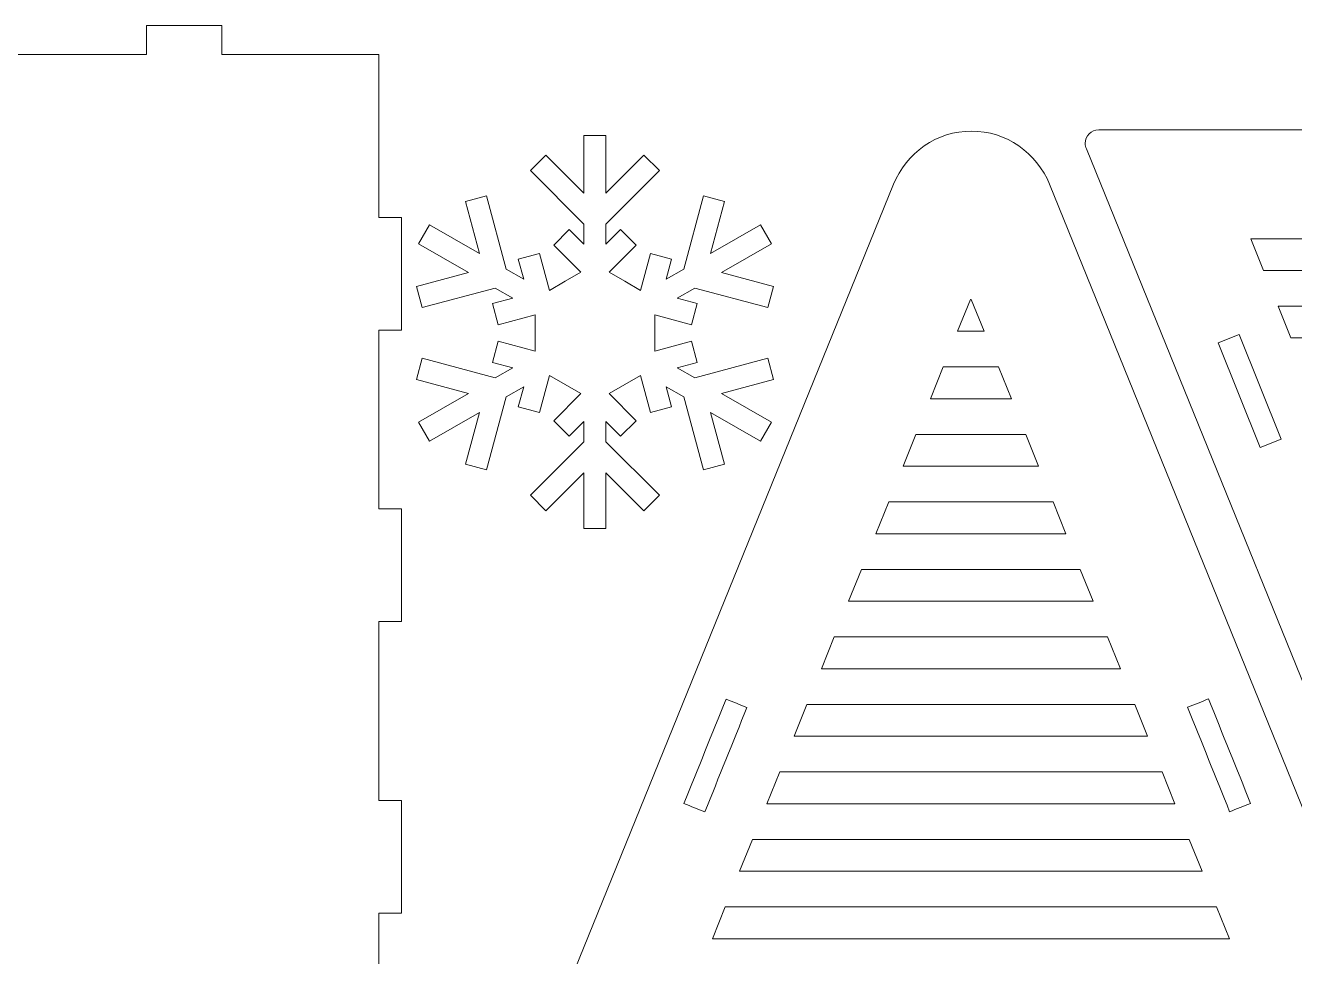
# Model space of a CAD drawing. Header units: centimetres. Extents: x -31 to 27.7, y -11 to 13.4.
# Drawn here: x -6.39 to 10.52, y 1.01 to 13.41 of the extents above; entities that cross this region are included whole.
import ezdxf

# ---------------------------------------------------------------- set-up
doc = ezdxf.new("R2010")
doc.units = ezdxf.units.CM
doc.header["$MEASUREMENT"] = 0
doc.layers.add('layer 1', color=7, linetype='Continuous')

msp = doc.modelspace()

# ---------------------------------------------------------------- linework, layer by layer
at = {"layer": 'layer 1', "lineweight": 9}
for points, knots in [([(-1.67571, 13.02571), (-1.67571, 13.02571), (-1.67571, 10.85327), (-1.67571, 10.85327), (-1.67571, 10.85327), (-1.67571, 10.85327), (-1.37571, 10.85327), (-1.37571, 10.85327), (-1.37571, 10.85327), (-1.37571, 10.85327), (-1.37571, 9.35327), (-1.37571, 9.35327), (-1.37571, 9.35327), (-1.37571, 9.35327), (-1.67571, 9.35327), (-1.67571, 9.35327), (-1.67571, 9.35327), (-1.67571, 9.35327), (-1.67571, 6.97005), (-1.67571, 6.97005), (-1.67571, 6.97005), (-1.67571, 6.97005), (-1.37571, 6.97005), (-1.37571, 6.97005), (-1.37571, 6.97005), (-1.37571, 6.47005), (-1.37571, 5.97005), (-1.37571, 5.47005), (-1.37571, 5.47005), (-1.37571, 5.47005), (-1.67571, 5.47005), (-1.67571, 5.47005), (-1.67571, 5.47005), (-1.67571, 5.47005), (-1.67571, 3.08684), (-1.67571, 3.08684), (-1.67571, 3.08684), (-1.67571, 3.08684), (-1.37571, 3.08684), (-1.37571, 3.08684), (-1.37571, 3.08684), (-1.37571, 2.58684), (-1.37571, 2.08684), (-1.37571, 1.58684), (-1.37571, 1.58684), (-1.37571, 1.58684), (-1.67571, 1.58684), (-1.67571, 1.58684), (-1.67571, 1.58684), (-1.67571, 1.58684), (-1.67571, -0.79638), (-1.67571, -0.79638), (-1.67571, -0.79638), (-1.67571, -0.79638), (-1.37571, -0.79638), (-1.37571, -0.79638), (-1.37571, -0.79638), (-1.37571, -0.79638), (-1.37571, -2.29638), (-1.37571, -2.29638), (-1.37571, -2.29638), (-1.37571, -2.29638), (-1.67571, -2.29638), (-1.67571, -2.29638), (-1.67571, -2.29638), (-1.67571, -2.29638), (-1.67571, -4.48057), (-1.67571, -4.48057), (-1.67571, -4.48057), (-1.67571, -4.48057), (-3.77071, -4.48057), (-3.77071, -4.48057), (-3.77071, -4.48057), (-3.77071, -4.48057), (-3.77071, -4.85631), (-3.77071, -4.85631), (-3.77071, -4.85631), (-3.77071, -4.85631), (-4.77071, -4.85631), (-4.77071, -4.85631), (-4.77071, -4.85631), (-4.77071, -4.85631), (-4.77071, -4.48057), (-4.77071, -4.48057), (-4.77071, -4.48057), (-4.77071, -4.48057), (-7.58071, -4.48057), (-7.58071, -4.48057), (-7.58071, -4.48057), (-7.58071, -4.48057), (-7.58071, -4.85631), (-7.58071, -4.85631), (-7.58071, -4.85631), (-7.58071, -4.85631), (-8.58071, -4.85631), (-8.58071, -4.85631), (-8.58071, -4.85631), (-8.58071, -4.85631), (-8.58071, -4.48057), (-8.58071, -4.48057), (-8.58071, -4.48057), (-8.58071, -4.48057), (-10.67571, -4.48057), (-10.67571, -4.48057), (-10.67571, -4.48057), (-10.67571, -4.48057), (-10.67571, -1.97187), (-10.67571, -1.97187), (-10.67571, -1.97187), (-10.67571, -1.97187), (-10.97967, -1.97187), (-10.97967, -1.97187), (-10.97967, -1.97187), (-11.18096, -1.96792), (-11.34425, -1.82772), (-11.34425, -1.62021), (-11.34425, -1.62021), (-11.34425, -1.4244), (-11.18116, -1.26567), (-10.97996, -1.26567), (-10.97996, -1.26567), (-10.97996, -1.26567), (-10.97967, -1.26567), (-10.97967, -1.26567), (-10.97967, -1.26567), (-10.97967, -1.26567), (-10.97967, -1.57187), (-10.97967, -1.57187), (-10.97967, -1.57187), (-10.97967, -1.57187), (-10.67571, -1.57187), (-10.67571, -1.57187), (-10.67571, -1.57187), (-10.67571, -1.57187), (-10.67571, 10.50675), (-10.67571, 10.50675), (-10.67571, 10.50675), (-10.67571, 10.50675), (-10.97967, 10.50675), (-10.97967, 10.50675), (-10.97967, 10.50675), (-11.18096, 10.5107), (-11.34425, 10.6509), (-11.34425, 10.85841), (-11.34425, 10.85841), (-11.34425, 11.05422), (-11.18116, 11.21295), (-10.97996, 11.21295), (-10.97996, 11.21295), (-10.97996, 11.21295), (-10.97967, 11.21295), (-10.97967, 11.21295), (-10.97967, 11.21295), (-10.97967, 11.21295), (-10.97967, 10.90675), (-10.97967, 10.90675), (-10.97967, 10.90675), (-10.97967, 10.90675), (-10.67571, 10.90675), (-10.67571, 10.90675), (-10.67571, 10.90675), (-10.67571, 10.90675), (-10.67571, 13.02571), (-10.67571, 13.02571), (-10.67571, 13.02571), (-10.67571, 13.02571), (-8.58071, 13.02571), (-8.58071, 13.02571), (-8.58071, 13.02571), (-8.58071, 13.02571), (-8.58071, 13.4132), (-8.58071, 13.4132), (-8.58071, 13.4132), (-8.58071, 13.4132), (-7.58071, 13.4132), (-7.58071, 13.4132), (-7.58071, 13.4132), (-7.58071, 13.4132), (-7.58071, 13.02571), (-7.58071, 13.02571), (-7.58071, 13.02571), (-7.58071, 13.02571), (-4.77071, 13.02571), (-4.77071, 13.02571), (-4.77071, 13.02571), (-4.77071, 13.02571), (-4.77071, 13.4132), (-4.77071, 13.4132), (-4.77071, 13.4132), (-4.77071, 13.4132), (-3.77071, 13.4132), (-3.77071, 13.4132), (-3.77071, 13.4132), (-3.77071, 13.4132), (-3.77071, 13.02571), (-3.77071, 13.02571), (-3.77071, 13.02571), (-3.77071, 13.02571), (-1.67571, 13.02571), (-1.67571, 13.02571)], [0, 0, 0, 0, 0.01960784, 0.01960784, 0.01960784, 0.01960784, 0.03921569, 0.03921569, 0.03921569, 0.03921569, 0.05882353, 0.05882353, 0.05882353, 0.05882353, 0.07843137, 0.07843137, 0.07843137, 0.07843137, 0.09803922, 0.09803922, 0.09803922, 0.09803922, 0.11764706, 0.11764706, 0.11764706, 0.11764706, 0.1372549, 0.1372549, 0.1372549, 0.1372549, 0.15686275, 0.15686275, 0.15686275, 0.15686275, 0.17647059, 0.17647059, 0.17647059, 0.17647059, 0.19607843, 0.19607843, 0.19607843, 0.19607843, 0.21568627, 0.21568627, 0.21568627, 0.21568627, 0.23529412, 0.23529412, 0.23529412, 0.23529412, 0.25490196, 0.25490196, 0.25490196, 0.25490196, 0.2745098, 0.2745098, 0.2745098, 0.2745098, 0.29411765, 0.29411765, 0.29411765, 0.29411765, 0.31372549, 0.31372549, 0.31372549, 0.31372549, 0.33333333, 0.33333333, 0.33333333, 0.33333333, 0.35294118, 0.35294118, 0.35294118, 0.35294118, 0.37254902, 0.37254902, 0.37254902, 0.37254902, 0.39215686, 0.39215686, 0.39215686, 0.39215686, 0.41176471, 0.41176471, 0.41176471, 0.41176471, 0.43137255, 0.43137255, 0.43137255, 0.43137255, 0.45098039, 0.45098039, 0.45098039, 0.45098039, 0.47058824, 0.47058824, 0.47058824, 0.47058824, 0.49019608, 0.49019608, 0.49019608, 0.49019608, 0.50980392, 0.50980392, 0.50980392, 0.50980392, 0.52941176, 0.52941176, 0.52941176, 0.52941176, 0.54901961, 0.54901961, 0.54901961, 0.54901961, 0.56862745, 0.56862745, 0.56862745, 0.56862745, 0.58823529, 0.58823529, 0.58823529, 0.58823529, 0.60784314, 0.60784314, 0.60784314, 0.60784314, 0.62745098, 0.62745098, 0.62745098, 0.62745098, 0.64705882, 0.64705882, 0.64705882, 0.64705882, 0.66666667, 0.66666667, 0.66666667, 0.66666667, 0.68627451, 0.68627451, 0.68627451, 0.68627451, 0.70588235, 0.70588235, 0.70588235, 0.70588235, 0.7254902, 0.7254902, 0.7254902, 0.7254902, 0.74509804, 0.74509804, 0.74509804, 0.74509804, 0.76470588, 0.76470588, 0.76470588, 0.76470588, 0.78431373, 0.78431373, 0.78431373, 0.78431373, 0.80392157, 0.80392157, 0.80392157, 0.80392157, 0.82352941, 0.82352941, 0.82352941, 0.82352941, 0.84313725, 0.84313725, 0.84313725, 0.84313725, 0.8627451, 0.8627451, 0.8627451, 0.8627451, 0.88235294, 0.88235294, 0.88235294, 0.88235294, 0.90196078, 0.90196078, 0.90196078, 0.90196078, 0.92156863, 0.92156863, 0.92156863, 0.92156863, 0.94117647, 0.94117647, 0.94117647, 0.94117647, 0.96078431, 0.96078431, 0.96078431, 0.96078431, 1, 1, 1, 1]), ([(-3.76182, -10.73579), (-3.76182, -10.73579), (5.17882, 11.29612), (5.17882, 11.29612), (5.17882, 11.29612), (5.34694, 11.71039), (5.7582, 12.00795), (6.21855, 12.00274), (6.21855, 12.00274), (6.67889, 12.00795), (7.09016, 11.71038), (7.25827, 11.29612), (7.25827, 11.29612), (7.25827, 11.29612), (16.20211, -10.74368), (16.20211, -10.74368), (16.20211, -10.74368), (16.20211, -10.74368), (16.20152, -10.74398), (16.20152, -10.74398), (16.20152, -10.74398), (16.21199, -10.76661), (16.21783, -10.79179), (16.21783, -10.81831), (16.21783, -10.81831), (16.21783, -10.91695), (16.13717, -10.99691), (16.03768, -10.99691), (16.03768, -10.99691), (16.03472, -10.99691), (16.03177, -10.99684), (16.02885, -10.9967), (16.02885, -10.9967), (16.02885, -10.9967), (16.02889, -10.99723), (16.02889, -10.99723), (16.02889, -10.99723), (16.02889, -10.99723), (-3.56811, -10.99723), (-3.56811, -10.99723), (-3.56811, -10.99723), (-3.56811, -10.99723), (-3.56974, -10.99404), (-3.56974, -10.99404), (-3.56974, -10.99404), (-3.58022, -10.99592), (-3.59102, -10.99691), (-3.60204, -10.99691), (-3.60204, -10.99691), (-3.70152, -10.99691), (-3.78218, -10.91695), (-3.78218, -10.81831), (-3.78218, -10.81831), (-3.78218, -10.78854), (-3.77482, -10.76047), (-3.76182, -10.73579)], [0, 0, 0, 0, 0.06666667, 0.06666667, 0.06666667, 0.06666667, 0.13333333, 0.13333333, 0.13333333, 0.13333333, 0.2, 0.2, 0.2, 0.2, 0.26666667, 0.26666667, 0.26666667, 0.26666667, 0.33333333, 0.33333333, 0.33333333, 0.33333333, 0.4, 0.4, 0.4, 0.4, 0.46666667, 0.46666667, 0.46666667, 0.46666667, 0.53333333, 0.53333333, 0.53333333, 0.53333333, 0.6, 0.6, 0.6, 0.6, 0.66666667, 0.66666667, 0.66666667, 0.66666667, 0.73333333, 0.73333333, 0.73333333, 0.73333333, 0.8, 0.8, 0.8, 0.8, 0.86666667, 0.86666667, 0.86666667, 0.86666667, 1, 1, 1, 1]), ([(6.20457, 9.76105), (6.20457, 9.76105), (6.21493, 9.76105), (6.21493, 9.76105), (6.21493, 9.76105), (6.21493, 9.76105), (6.38587, 9.33772), (6.38587, 9.33772), (6.38587, 9.33772), (6.38587, 9.33772), (6.03363, 9.33772), (6.03363, 9.33772), (6.03363, 9.33772), (6.03363, 9.33772), (6.20457, 9.76105), (6.20457, 9.76105)], [0, 0, 0, 0, 0.2, 0.2, 0.2, 0.2, 0.4, 0.4, 0.4, 0.4, 0.6, 0.6, 0.6, 0.6, 1, 1, 1, 1]), ([(5.84144, 8.86175), (5.84144, 8.86175), (6.57806, 8.86175), (6.57806, 8.86175), (6.57806, 8.86175), (6.57806, 8.86175), (6.749, 8.43842), (6.749, 8.43842), (6.749, 8.43842), (6.749, 8.43842), (5.6705, 8.43842), (5.6705, 8.43842), (5.6705, 8.43842), (5.6705, 8.43842), (5.84144, 8.86175), (5.84144, 8.86175)], [0, 0, 0, 0, 0.2, 0.2, 0.2, 0.2, 0.4, 0.4, 0.4, 0.4, 0.6, 0.6, 0.6, 0.6, 1, 1, 1, 1]), ([(5.47831, 7.96245), (5.47831, 7.96245), (6.9412, 7.96245), (6.9412, 7.96245), (6.9412, 7.96245), (6.9412, 7.96245), (7.11213, 7.53912), (7.11213, 7.53912), (7.11213, 7.53912), (7.11213, 7.53912), (5.30737, 7.53912), (5.30737, 7.53912), (5.30737, 7.53912), (5.30737, 7.53912), (5.47831, 7.96245), (5.47831, 7.96245)], [0, 0, 0, 0, 0.2, 0.2, 0.2, 0.2, 0.4, 0.4, 0.4, 0.4, 0.6, 0.6, 0.6, 0.6, 1, 1, 1, 1]), ([(5.11517, 7.06314), (5.11517, 7.06314), (7.30433, 7.06314), (7.30433, 7.06314), (7.30433, 7.06314), (7.30433, 7.06314), (7.47527, 6.63981), (7.47527, 6.63981), (7.47527, 6.63981), (7.47527, 6.63981), (4.94423, 6.63981), (4.94423, 6.63981), (4.94423, 6.63981), (4.94423, 6.63981), (5.11517, 7.06314), (5.11517, 7.06314)], [0, 0, 0, 0, 0.2, 0.2, 0.2, 0.2, 0.4, 0.4, 0.4, 0.4, 0.6, 0.6, 0.6, 0.6, 1, 1, 1, 1]), ([(4.75204, 6.16384), (4.75204, 6.16384), (7.66747, 6.16384), (7.66747, 6.16384), (7.66747, 6.16384), (7.66747, 6.16384), (7.83841, 5.74051), (7.83841, 5.74051), (7.83841, 5.74051), (7.83841, 5.74051), (4.5811, 5.74051), (4.5811, 5.74051), (4.5811, 5.74051), (4.5811, 5.74051), (4.75204, 6.16384), (4.75204, 6.16384)], [0, 0, 0, 0, 0.2, 0.2, 0.2, 0.2, 0.4, 0.4, 0.4, 0.4, 0.6, 0.6, 0.6, 0.6, 1, 1, 1, 1]), ([(4.3889, 5.26454), (4.3889, 5.26454), (8.0306, 5.26454), (8.0306, 5.26454), (8.0306, 5.26454), (8.0306, 5.26454), (8.20154, 4.84121), (8.20154, 4.84121), (8.20154, 4.84121), (8.20154, 4.84121), (4.21796, 4.84121), (4.21796, 4.84121), (4.21796, 4.84121), (4.21796, 4.84121), (4.3889, 5.26454), (4.3889, 5.26454)], [0, 0, 0, 0, 0.2, 0.2, 0.2, 0.2, 0.4, 0.4, 0.4, 0.4, 0.6, 0.6, 0.6, 0.6, 1, 1, 1, 1]), ([(4.02577, 4.36524), (4.02577, 4.36524), (8.39373, 4.36524), (8.39373, 4.36524), (8.39373, 4.36524), (8.39373, 4.36524), (8.56467, 3.94191), (8.56467, 3.94191), (8.56467, 3.94191), (8.56467, 3.94191), (3.85483, 3.94191), (3.85483, 3.94191), (3.85483, 3.94191), (3.85483, 3.94191), (4.02577, 4.36524), (4.02577, 4.36524)], [0, 0, 0, 0, 0.2, 0.2, 0.2, 0.2, 0.4, 0.4, 0.4, 0.4, 0.6, 0.6, 0.6, 0.6, 1, 1, 1, 1]), ([(3.66264, 3.46594), (3.66264, 3.46594), (8.75687, 3.46594), (8.75687, 3.46594), (8.75687, 3.46594), (8.75687, 3.46594), (8.92781, 3.04261), (8.92781, 3.04261), (8.92781, 3.04261), (8.92781, 3.04261), (3.4917, 3.04261), (3.4917, 3.04261), (3.4917, 3.04261), (3.4917, 3.04261), (3.66264, 3.46594), (3.66264, 3.46594)], [0, 0, 0, 0, 0.2, 0.2, 0.2, 0.2, 0.4, 0.4, 0.4, 0.4, 0.6, 0.6, 0.6, 0.6, 1, 1, 1, 1]), ([(3.2995, 2.56663), (3.2995, 2.56663), (9.12, 2.56663), (9.12, 2.56663), (9.12, 2.56663), (9.12, 2.56663), (9.29094, 2.1433), (9.29094, 2.1433), (9.29094, 2.1433), (9.29094, 2.1433), (3.12856, 2.1433), (3.12856, 2.1433), (3.12856, 2.1433), (3.12856, 2.1433), (3.2995, 2.56663), (3.2995, 2.56663)], [0, 0, 0, 0, 0.2, 0.2, 0.2, 0.2, 0.4, 0.4, 0.4, 0.4, 0.6, 0.6, 0.6, 0.6, 1, 1, 1, 1]), ([(2.93637, 1.66733), (2.93637, 1.66733), (9.48314, 1.66733), (9.48314, 1.66733), (9.48314, 1.66733), (9.48314, 1.66733), (9.65408, 1.244), (9.65408, 1.244), (9.65408, 1.244), (9.65408, 1.244), (2.76543, 1.244), (2.76543, 1.244), (2.76543, 1.244), (2.76543, 1.244), (2.93637, 1.66733), (2.93637, 1.66733)], [0, 0, 0, 0, 0.2, 0.2, 0.2, 0.2, 0.4, 0.4, 0.4, 0.4, 0.6, 0.6, 0.6, 0.6, 1, 1, 1, 1])]:
    msp.add_open_spline(points, degree=3, knots=knots, dxfattribs=at)
at = {"layer": 'layer 1', "color": 250, "lineweight": 9}
for points, knots in [([(27.71213, 11.75895), (27.71213, 11.75895), (18.77149, -10.27296), (18.77149, -10.27296), (18.77149, -10.27296), (18.60337, -10.68723), (18.19211, -10.98479), (17.73176, -10.97958), (17.73176, -10.97958), (17.27142, -10.98479), (16.86015, -10.68722), (16.69204, -10.27296), (16.69204, -10.27296), (16.69204, -10.27296), (7.7482, 11.76684), (7.7482, 11.76684), (7.7482, 11.76684), (7.7482, 11.76684), (7.74879, 11.76714), (7.74879, 11.76714), (7.74879, 11.76714), (7.73832, 11.78977), (7.73248, 11.81495), (7.73248, 11.84147), (7.73248, 11.84147), (7.73248, 11.94011), (7.81314, 12.02007), (7.91263, 12.02007), (7.91263, 12.02007), (7.91559, 12.02007), (7.91854, 12.02), (7.92146, 12.01986), (7.92146, 12.01986), (7.92146, 12.01986), (7.92142, 12.02039), (7.92142, 12.02039), (7.92142, 12.02039), (7.92142, 12.02039), (27.51842, 12.02039), (27.51842, 12.02039), (27.51842, 12.02039), (27.51842, 12.02039), (27.52005, 12.0172), (27.52005, 12.0172), (27.52005, 12.0172), (27.53053, 12.01908), (27.54133, 12.02007), (27.55235, 12.02007), (27.55235, 12.02007), (27.65183, 12.02007), (27.73249, 11.94011), (27.73249, 11.84147), (27.73249, 11.84147), (27.73249, 11.8117), (27.72513, 11.78363), (27.71213, 11.75895)], [0, 0, 0, 0, 0.06666667, 0.06666667, 0.06666667, 0.06666667, 0.13333333, 0.13333333, 0.13333333, 0.13333333, 0.2, 0.2, 0.2, 0.2, 0.26666667, 0.26666667, 0.26666667, 0.26666667, 0.33333333, 0.33333333, 0.33333333, 0.33333333, 0.4, 0.4, 0.4, 0.4, 0.46666667, 0.46666667, 0.46666667, 0.46666667, 0.53333333, 0.53333333, 0.53333333, 0.53333333, 0.6, 0.6, 0.6, 0.6, 0.66666667, 0.66666667, 0.66666667, 0.66666667, 0.73333333, 0.73333333, 0.73333333, 0.73333333, 0.8, 0.8, 0.8, 0.8, 0.86666667, 0.86666667, 0.86666667, 0.86666667, 1, 1, 1, 1]), ([(1.34847, 6.70823), (1.34847, 6.70823), (1.05573, 6.70823), (1.05573, 6.70823), (1.05573, 6.70823), (1.05573, 6.70823), (1.05573, 7.45189), (1.05573, 7.45189), (1.05573, 7.45189), (1.05573, 7.45189), (0.54924, 6.94534), (0.54924, 6.94534), (0.54924, 6.94534), (0.54924, 6.94534), (0.34229, 7.15231), (0.34229, 7.15231), (0.34229, 7.15231), (0.34229, 7.15231), (1.05573, 7.86573), (1.05573, 7.86573), (1.05573, 7.86573), (1.05573, 7.86573), (1.05573, 8.13422), (1.05573, 8.13422), (1.05573, 8.13422), (1.05573, 8.13422), (0.86024, 7.93873), (0.86024, 7.93873), (0.86024, 7.93873), (0.86024, 7.93873), (0.65329, 8.14565), (0.65329, 8.14565), (0.65329, 8.14565), (0.65329, 8.14565), (1.01402, 8.50643), (1.01402, 8.50643), (1.01402, 8.50643), (1.01402, 8.50643), (0.80449, 8.6274), (0.80449, 8.6274), (0.80449, 8.6274), (0.80449, 8.6274), (0.59522, 8.74818), (0.59522, 8.74818), (0.59522, 8.74818), (0.59522, 8.74818), (0.46323, 8.25548), (0.46323, 8.25548), (0.46323, 8.25548), (0.46323, 8.25548), (0.18083, 8.33096), (0.18083, 8.33096), (0.18083, 8.33096), (0.18083, 8.33096), (0.25259, 8.59874), (0.25259, 8.59874), (0.25259, 8.59874), (0.25259, 8.59874), (0.01965, 8.46422), (0.01965, 8.46422), (0.01965, 8.46422), (0.01965, 8.46422), (-0.24156, 7.48945), (-0.24156, 7.48945), (-0.24156, 7.48945), (-0.24156, 7.48945), (-0.52399, 7.56491), (-0.52399, 7.56491), (-0.52399, 7.56491), (-0.52399, 7.56491), (-0.33839, 8.25751), (-0.33839, 8.25751), (-0.33839, 8.25751), (-0.33839, 8.25751), (-1.00254, 7.87406), (-1.00254, 7.87406), (-1.00254, 7.87406), (-1.00254, 7.87406), (-1.14892, 8.12676), (-1.14892, 8.12676), (-1.14892, 8.12676), (-1.14892, 8.12676), (-0.48436, 8.51044), (-0.48436, 8.51044), (-0.48436, 8.51044), (-0.48436, 8.51044), (-1.17686, 8.69596), (-1.17686, 8.69596), (-1.17686, 8.69596), (-1.17686, 8.69596), (-1.10137, 8.97837), (-1.10137, 8.97837), (-1.10137, 8.97837), (-1.10137, 8.97837), (-0.12637, 8.71715), (-0.12637, 8.71715), (-0.12637, 8.71715), (-0.12637, 8.71715), (0.10661, 8.85165), (0.10661, 8.85165), (0.10661, 8.85165), (0.10661, 8.85165), (-0.16101, 8.92333), (-0.16101, 8.92333), (-0.16101, 8.92333), (-0.16101, 8.92333), (-0.08559, 9.20573), (-0.08559, 9.20573), (-0.08559, 9.20573), (-0.08559, 9.20573), (0.40695, 9.07379), (0.40695, 9.07379), (0.40695, 9.07379), (0.40695, 9.07379), (0.40695, 9.31556), (0.40695, 9.31556), (0.40695, 9.31556), (0.40695, 9.31556), (0.40695, 9.55728), (0.40695, 9.55728), (0.40695, 9.55728), (0.40695, 9.55728), (-0.08559, 9.42532), (-0.08559, 9.42532), (-0.08559, 9.42532), (-0.08559, 9.42532), (-0.16101, 9.70769), (-0.16101, 9.70769), (-0.16101, 9.70769), (-0.16101, 9.70769), (0.10696, 9.77956), (0.10696, 9.77956), (0.10696, 9.77956), (0.10696, 9.77956), (-0.12603, 9.914), (-0.12603, 9.914), (-0.12603, 9.914), (-0.12603, 9.914), (-1.10137, 9.65268), (-1.10137, 9.65268), (-1.10137, 9.65268), (-1.10137, 9.65268), (-1.17686, 9.93508), (-1.17686, 9.93508), (-1.17686, 9.93508), (-1.17686, 9.93508), (-0.48399, 10.12071), (-0.48399, 10.12071), (-0.48399, 10.12071), (-0.48399, 10.12071), (-1.14836, 10.50426), (-1.14836, 10.50426), (-1.14836, 10.50426), (-1.14836, 10.50426), (-1.00318, 10.75701), (-1.00318, 10.75701), (-1.00318, 10.75701), (-1.00318, 10.75701), (-0.33828, 10.37309), (-0.33828, 10.37309), (-0.33828, 10.37309), (-0.33828, 10.37309), (-0.52399, 11.06619), (-0.52399, 11.06619), (-0.52399, 11.06619), (-0.52399, 11.06619), (-0.24156, 11.14162), (-0.24156, 11.14162), (-0.24156, 11.14162), (-0.24156, 11.14162), (0.01976, 10.16641), (0.01976, 10.16641), (0.01976, 10.16641), (0.01976, 10.16641), (0.25269, 10.03193), (0.25269, 10.03193), (0.25269, 10.03193), (0.25269, 10.03193), (0.18083, 10.30017), (0.18083, 10.30017), (0.18083, 10.30017), (0.18083, 10.30017), (0.46323, 10.3756), (0.46323, 10.3756), (0.46323, 10.3756), (0.46323, 10.3756), (0.59519, 9.8829), (0.59519, 9.8829), (0.59519, 9.8829), (0.59519, 9.8829), (0.80449, 10.0037), (0.80449, 10.0037), (0.80449, 10.0037), (0.80449, 10.0037), (1.01402, 10.12467), (1.01402, 10.12467), (1.01402, 10.12467), (1.01402, 10.12467), (0.65329, 10.4854), (0.65329, 10.4854), (0.65329, 10.4854), (0.65329, 10.4854), (0.86024, 10.69235), (0.86024, 10.69235), (0.86024, 10.69235), (0.86024, 10.69235), (1.05573, 10.49677), (1.05573, 10.49677), (1.05573, 10.49677), (1.05573, 10.49677), (1.05573, 10.76535), (1.05573, 10.76535), (1.05573, 10.76535), (1.05573, 10.76535), (0.34229, 11.47874), (0.34229, 11.47874), (0.34229, 11.47874), (0.34229, 11.47874), (0.54924, 11.68571), (0.54924, 11.68571), (0.54924, 11.68571), (0.54924, 11.68571), (1.05573, 11.17924), (1.05573, 11.17924), (1.05573, 11.17924), (1.05573, 11.17924), (1.05573, 11.94577), (1.05573, 11.94577), (1.05573, 11.94577), (1.05573, 11.94577), (1.34847, 11.94577), (1.34847, 11.94577), (1.34847, 11.94577), (1.34847, 11.94577), (1.34847, 11.17924), (1.34847, 11.17924), (1.34847, 11.17924), (1.34847, 11.17924), (1.85494, 11.68571), (1.85494, 11.68571), (1.85494, 11.68571), (1.85494, 11.68571), (2.06189, 11.47874), (2.06189, 11.47874), (2.06189, 11.47874), (2.06189, 11.47874), (1.34847, 10.76535), (1.34847, 10.76535), (1.34847, 10.76535), (1.34847, 10.76535), (1.34847, 10.49677), (1.34847, 10.49677), (1.34847, 10.49677), (1.34847, 10.49677), (1.54394, 10.69235), (1.54394, 10.69235), (1.54394, 10.69235), (1.54394, 10.69235), (1.75089, 10.4854), (1.75089, 10.4854), (1.75089, 10.4854), (1.75089, 10.4854), (1.39019, 10.12467), (1.39019, 10.12467), (1.39019, 10.12467), (1.39019, 10.12467), (1.59967, 10.0037), (1.59967, 10.0037), (1.59967, 10.0037), (1.59967, 10.0037), (1.80891, 9.8829), (1.80891, 9.8829), (1.80891, 9.8829), (1.80891, 9.8829), (1.94098, 10.3756), (1.94098, 10.3756), (1.94098, 10.3756), (1.94098, 10.3756), (2.22335, 10.30017), (2.22335, 10.30017), (2.22335, 10.30017), (2.22335, 10.30017), (2.15146, 10.03193), (2.15146, 10.03193), (2.15146, 10.03193), (2.15146, 10.03193), (2.38447, 10.16641), (2.38447, 10.16641), (2.38447, 10.16641), (2.38447, 10.16641), (2.64574, 11.14162), (2.64574, 11.14162), (2.64574, 11.14162), (2.64574, 11.14162), (2.92817, 11.06619), (2.92817, 11.06619), (2.92817, 11.06619), (2.92817, 11.06619), (2.74243, 10.37309), (2.74243, 10.37309), (2.74243, 10.37309), (2.74243, 10.37309), (3.40733, 10.75701), (3.40733, 10.75701), (3.40733, 10.75701), (3.40733, 10.75701), (3.55252, 10.50426), (3.55252, 10.50426), (3.55252, 10.50426), (3.55252, 10.50426), (2.88817, 10.12071), (2.88817, 10.12071), (2.88817, 10.12071), (2.88817, 10.12071), (3.58101, 9.93508), (3.58101, 9.93508), (3.58101, 9.93508), (3.58101, 9.93508), (3.50556, 9.65268), (3.50556, 9.65268), (3.50556, 9.65268), (3.50556, 9.65268), (2.53018, 9.914), (2.53018, 9.914), (2.53018, 9.914), (2.53018, 9.914), (2.29725, 9.77956), (2.29725, 9.77956), (2.29725, 9.77956), (2.29725, 9.77956), (2.56519, 9.70769), (2.56519, 9.70769), (2.56519, 9.70769), (2.56519, 9.70769), (2.48974, 9.42532), (2.48974, 9.42532), (2.48974, 9.42532), (2.48974, 9.42532), (1.99725, 9.55728), (1.99725, 9.55728), (1.99725, 9.55728), (1.99725, 9.55728), (1.99725, 9.31556), (1.99725, 9.31556), (1.99725, 9.31556), (1.99725, 9.31556), (1.99725, 9.07379), (1.99725, 9.07379), (1.99725, 9.07379), (1.99725, 9.07379), (2.48974, 9.20573), (2.48974, 9.20573), (2.48974, 9.20573), (2.48974, 9.20573), (2.56519, 8.92333), (2.56519, 8.92333), (2.56519, 8.92333), (2.56519, 8.92333), (2.29757, 8.85165), (2.29757, 8.85165), (2.29757, 8.85165), (2.29757, 8.85165), (2.53055, 8.71715), (2.53055, 8.71715), (2.53055, 8.71715), (2.53055, 8.71715), (3.50553, 8.97837), (3.50553, 8.97837), (3.50553, 8.97837), (3.50553, 8.97837), (3.58101, 8.69596), (3.58101, 8.69596), (3.58101, 8.69596), (3.58101, 8.69596), (2.88852, 8.51044), (2.88852, 8.51044), (2.88852, 8.51044), (2.88852, 8.51044), (3.55307, 8.12676), (3.55307, 8.12676), (3.55307, 8.12676), (3.55307, 8.12676), (3.40673, 7.87406), (3.40673, 7.87406), (3.40673, 7.87406), (3.40673, 7.87406), (2.74257, 8.25751), (2.74257, 8.25751), (2.74257, 8.25751), (2.74257, 8.25751), (2.92817, 7.56491), (2.92817, 7.56491), (2.92817, 7.56491), (2.92817, 7.56491), (2.64574, 7.48945), (2.64574, 7.48945), (2.64574, 7.48945), (2.64574, 7.48945), (2.38455, 8.46422), (2.38455, 8.46422), (2.38455, 8.46422), (2.38455, 8.46422), (2.15159, 8.59874), (2.15159, 8.59874), (2.15159, 8.59874), (2.15159, 8.59874), (2.22335, 8.33096), (2.22335, 8.33096), (2.22335, 8.33096), (2.22335, 8.33096), (1.94098, 8.25548), (1.94098, 8.25548), (1.94098, 8.25548), (1.94098, 8.25548), (1.80891, 8.74818), (1.80891, 8.74818), (1.80891, 8.74818), (1.80891, 8.74818), (1.59967, 8.6274), (1.59967, 8.6274), (1.59967, 8.6274), (1.59967, 8.6274), (1.39019, 8.50643), (1.39019, 8.50643), (1.39019, 8.50643), (1.39019, 8.50643), (1.75089, 8.14565), (1.75089, 8.14565), (1.75089, 8.14565), (1.75089, 8.14565), (1.54394, 7.93873), (1.54394, 7.93873), (1.54394, 7.93873), (1.54394, 7.93873), (1.34847, 8.13422), (1.34847, 8.13422), (1.34847, 8.13422), (1.34847, 8.13422), (1.34847, 7.86573), (1.34847, 7.86573), (1.34847, 7.86573), (1.34847, 7.86573), (2.06189, 7.15231), (2.06189, 7.15231), (2.06189, 7.15231), (2.06189, 7.15231), (1.85494, 6.94534), (1.85494, 6.94534), (1.85494, 6.94534), (1.85494, 6.94534), (1.34847, 7.45189), (1.34847, 7.45189), (1.34847, 7.45189), (1.34847, 7.45189), (1.34847, 6.70823), (1.34847, 6.70823)], [0, 0, 0, 0, 0.00869565, 0.00869565, 0.00869565, 0.00869565, 0.0173913, 0.0173913, 0.0173913, 0.0173913, 0.02608696, 0.02608696, 0.02608696, 0.02608696, 0.03478261, 0.03478261, 0.03478261, 0.03478261, 0.04347826, 0.04347826, 0.04347826, 0.04347826, 0.05217391, 0.05217391, 0.05217391, 0.05217391, 0.06086957, 0.06086957, 0.06086957, 0.06086957, 0.06956522, 0.06956522, 0.06956522, 0.06956522, 0.07826087, 0.07826087, 0.07826087, 0.07826087, 0.08695652, 0.08695652, 0.08695652, 0.08695652, 0.09565217, 0.09565217, 0.09565217, 0.09565217, 0.10434783, 0.10434783, 0.10434783, 0.10434783, 0.11304348, 0.11304348, 0.11304348, 0.11304348, 0.12173913, 0.12173913, 0.12173913, 0.12173913, 0.13043478, 0.13043478, 0.13043478, 0.13043478, 0.13913043, 0.13913043, 0.13913043, 0.13913043, 0.14782609, 0.14782609, 0.14782609, 0.14782609, 0.15652174, 0.15652174, 0.15652174, 0.15652174, 0.16521739, 0.16521739, 0.16521739, 0.16521739, 0.17391304, 0.17391304, 0.17391304, 0.17391304, 0.1826087, 0.1826087, 0.1826087, 0.1826087, 0.19130435, 0.19130435, 0.19130435, 0.19130435, 0.2, 0.2, 0.2, 0.2, 0.20869565, 0.20869565, 0.20869565, 0.20869565, 0.2173913, 0.2173913, 0.2173913, 0.2173913, 0.22608696, 0.22608696, 0.22608696, 0.22608696, 0.23478261, 0.23478261, 0.23478261, 0.23478261, 0.24347826, 0.24347826, 0.24347826, 0.24347826, 0.25217391, 0.25217391, 0.25217391, 0.25217391, 0.26086957, 0.26086957, 0.26086957, 0.26086957, 0.26956522, 0.26956522, 0.26956522, 0.26956522, 0.27826087, 0.27826087, 0.27826087, 0.27826087, 0.28695652, 0.28695652, 0.28695652, 0.28695652, 0.29565217, 0.29565217, 0.29565217, 0.29565217, 0.30434783, 0.30434783, 0.30434783, 0.30434783, 0.31304348, 0.31304348, 0.31304348, 0.31304348, 0.32173913, 0.32173913, 0.32173913, 0.32173913, 0.33043478, 0.33043478, 0.33043478, 0.33043478, 0.33913043, 0.33913043, 0.33913043, 0.33913043, 0.34782609, 0.34782609, 0.34782609, 0.34782609, 0.35652174, 0.35652174, 0.35652174, 0.35652174, 0.36521739, 0.36521739, 0.36521739, 0.36521739, 0.37391304, 0.37391304, 0.37391304, 0.37391304, 0.3826087, 0.3826087, 0.3826087, 0.3826087, 0.39130435, 0.39130435, 0.39130435, 0.39130435, 0.4, 0.4, 0.4, 0.4, 0.40869565, 0.40869565, 0.40869565, 0.40869565, 0.4173913, 0.4173913, 0.4173913, 0.4173913, 0.42608696, 0.42608696, 0.42608696, 0.42608696, 0.43478261, 0.43478261, 0.43478261, 0.43478261, 0.44347826, 0.44347826, 0.44347826, 0.44347826, 0.45217391, 0.45217391, 0.45217391, 0.45217391, 0.46086957, 0.46086957, 0.46086957, 0.46086957, 0.46956522, 0.46956522, 0.46956522, 0.46956522, 0.47826087, 0.47826087, 0.47826087, 0.47826087, 0.48695652, 0.48695652, 0.48695652, 0.48695652, 0.49565217, 0.49565217, 0.49565217, 0.49565217, 0.50434783, 0.50434783, 0.50434783, 0.50434783, 0.51304348, 0.51304348, 0.51304348, 0.51304348, 0.52173913, 0.52173913, 0.52173913, 0.52173913, 0.53043478, 0.53043478, 0.53043478, 0.53043478, 0.53913043, 0.53913043, 0.53913043, 0.53913043, 0.54782609, 0.54782609, 0.54782609, 0.54782609, 0.55652174, 0.55652174, 0.55652174, 0.55652174, 0.56521739, 0.56521739, 0.56521739, 0.56521739, 0.57391304, 0.57391304, 0.57391304, 0.57391304, 0.5826087, 0.5826087, 0.5826087, 0.5826087, 0.59130435, 0.59130435, 0.59130435, 0.59130435, 0.6, 0.6, 0.6, 0.6, 0.60869565, 0.60869565, 0.60869565, 0.60869565, 0.6173913, 0.6173913, 0.6173913, 0.6173913, 0.62608696, 0.62608696, 0.62608696, 0.62608696, 0.63478261, 0.63478261, 0.63478261, 0.63478261, 0.64347826, 0.64347826, 0.64347826, 0.64347826, 0.65217391, 0.65217391, 0.65217391, 0.65217391, 0.66086957, 0.66086957, 0.66086957, 0.66086957, 0.66956522, 0.66956522, 0.66956522, 0.66956522, 0.67826087, 0.67826087, 0.67826087, 0.67826087, 0.68695652, 0.68695652, 0.68695652, 0.68695652, 0.69565217, 0.69565217, 0.69565217, 0.69565217, 0.70434783, 0.70434783, 0.70434783, 0.70434783, 0.71304348, 0.71304348, 0.71304348, 0.71304348, 0.72173913, 0.72173913, 0.72173913, 0.72173913, 0.73043478, 0.73043478, 0.73043478, 0.73043478, 0.73913043, 0.73913043, 0.73913043, 0.73913043, 0.74782609, 0.74782609, 0.74782609, 0.74782609, 0.75652174, 0.75652174, 0.75652174, 0.75652174, 0.76521739, 0.76521739, 0.76521739, 0.76521739, 0.77391304, 0.77391304, 0.77391304, 0.77391304, 0.7826087, 0.7826087, 0.7826087, 0.7826087, 0.79130435, 0.79130435, 0.79130435, 0.79130435, 0.8, 0.8, 0.8, 0.8, 0.80869565, 0.80869565, 0.80869565, 0.80869565, 0.8173913, 0.8173913, 0.8173913, 0.8173913, 0.82608696, 0.82608696, 0.82608696, 0.82608696, 0.83478261, 0.83478261, 0.83478261, 0.83478261, 0.84347826, 0.84347826, 0.84347826, 0.84347826, 0.85217391, 0.85217391, 0.85217391, 0.85217391, 0.86086957, 0.86086957, 0.86086957, 0.86086957, 0.86956522, 0.86956522, 0.86956522, 0.86956522, 0.87826087, 0.87826087, 0.87826087, 0.87826087, 0.88695652, 0.88695652, 0.88695652, 0.88695652, 0.89565217, 0.89565217, 0.89565217, 0.89565217, 0.90434783, 0.90434783, 0.90434783, 0.90434783, 0.91304348, 0.91304348, 0.91304348, 0.91304348, 0.92173913, 0.92173913, 0.92173913, 0.92173913, 0.93043478, 0.93043478, 0.93043478, 0.93043478, 0.93913043, 0.93913043, 0.93913043, 0.93913043, 0.94782609, 0.94782609, 0.94782609, 0.94782609, 0.95652174, 0.95652174, 0.95652174, 0.95652174, 0.96521739, 0.96521739, 0.96521739, 0.96521739, 0.97391304, 0.97391304, 0.97391304, 0.97391304, 0.9826087, 0.9826087, 0.9826087, 0.9826087, 1, 1, 1, 1]), ([(25.37155, 10.14745), (25.37155, 10.14745), (10.10957, 10.14745), (10.10957, 10.14745), (10.10957, 10.14745), (10.10957, 10.14745), (9.93863, 10.57078), (9.93863, 10.57078), (9.93863, 10.57078), (9.93863, 10.57078), (25.54249, 10.57078), (25.54249, 10.57078), (25.54249, 10.57078), (25.54249, 10.57078), (25.37155, 10.14745), (25.37155, 10.14745)], [0, 0, 0, 0, 0.2, 0.2, 0.2, 0.2, 0.4, 0.4, 0.4, 0.4, 0.6, 0.6, 0.6, 0.6, 1, 1, 1, 1]), ([(25.00842, 9.24815), (25.00842, 9.24815), (10.4727, 9.24815), (10.4727, 9.24815), (10.4727, 9.24815), (10.4727, 9.24815), (10.30176, 9.67148), (10.30176, 9.67148), (10.30176, 9.67148), (10.30176, 9.67148), (25.17936, 9.67148), (25.17936, 9.67148), (25.17936, 9.67148), (25.17936, 9.67148), (25.00842, 9.24815), (25.00842, 9.24815)], [0, 0, 0, 0, 0.2, 0.2, 0.2, 0.2, 0.4, 0.4, 0.4, 0.4, 0.6, 0.6, 0.6, 0.6, 1, 1, 1, 1]), ([(9.50485, 9.18196), (9.50485, 9.18196), (10.06485, 7.79042), (10.06485, 7.79042), (10.06485, 7.79042), (10.06485, 7.79042), (10.34316, 7.90242), (10.34316, 7.90242), (10.34316, 7.90242), (10.34316, 7.90242), (9.78316, 9.29396), (9.78316, 9.29396), (9.78316, 9.29396), (9.78316, 9.29396), (9.50485, 9.18196), (9.50485, 9.18196)], [0, 0, 0, 0, 0.2, 0.2, 0.2, 0.2, 0.4, 0.4, 0.4, 0.4, 0.6, 0.6, 0.6, 0.6, 1, 1, 1, 1]), ([(2.38751, 3.0453), (2.57417, 3.50915), (2.76084, 3.973), (2.9475, 4.43685), (2.9475, 4.43685), (3.04027, 4.39951), (3.13304, 4.36218), (3.22581, 4.32485), (3.22581, 4.32485), (3.03915, 3.861), (2.85248, 3.39715), (2.66582, 2.9333), (2.66582, 2.9333), (2.57305, 2.97063), (2.48028, 3.00797), (2.38751, 3.0453)], [0, 0, 0, 0, 0.2, 0.2, 0.2, 0.2, 0.4, 0.4, 0.4, 0.4, 0.6, 0.6, 0.6, 0.6, 1, 1, 1, 1]), ([(9.9356, 3.04795), (9.74894, 3.5118), (9.56227, 3.97565), (9.37561, 4.4395), (9.37561, 4.4395), (9.28284, 4.40216), (9.19007, 4.36483), (9.0973, 4.3275), (9.0973, 4.3275), (9.28396, 3.86365), (9.47063, 3.3998), (9.65729, 2.93595), (9.65729, 2.93595), (9.75006, 2.97328), (9.84283, 3.01062), (9.9356, 3.04795)], [0, 0, 0, 0, 0.2, 0.2, 0.2, 0.2, 0.4, 0.4, 0.4, 0.4, 0.6, 0.6, 0.6, 0.6, 1, 1, 1, 1])]:
    msp.add_open_spline(points, degree=3, knots=knots, dxfattribs=at)

doc.saveas('drawing.dxf')
